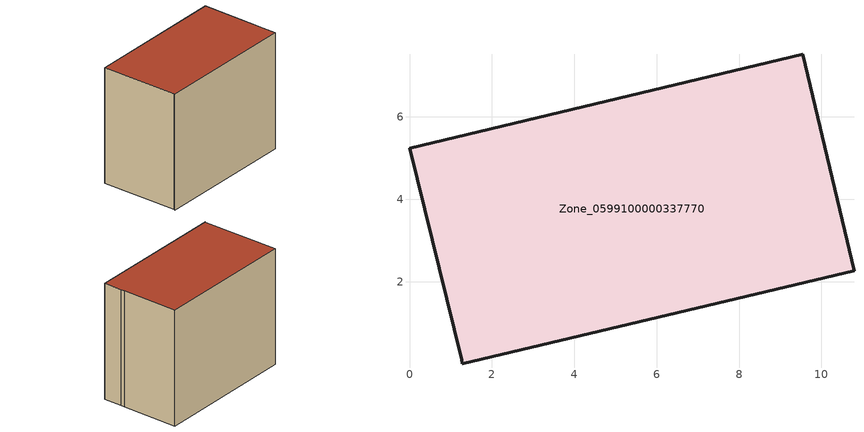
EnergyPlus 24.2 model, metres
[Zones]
Zone_0599100000337770
 floor ground (C_G): 9.55,7.52 10.44,3.75 10.5,3.49 10.79,2.27 1.28,0.01 1.26,0.1 0,5.24 z0
 wall outside (C_F): 10.79,2.27 10.5,3.49 10.44,3.75 9.55,7.52 0,5.24 1.26,0.1 1.28,0.01 10.79,2.27 z0:8
 roof outside (C_R): 10.44,3.75 9.55,7.52 0,5.24 1.26,0.1 1.28,0.01 10.79,2.27 10.5,3.49 z8
[BUILDING]
Pand.0599100000337770: North Axis=0; Terrain=City; Loads Convergence Tolerance Value=0.04; Temperature Convergence Tolerance Value=0.4; Solar Distribution=FullExterior; Maximum Number of Warmup Days=25; Minimum Number of Warmup Days=1
[Site:Location]
Rotterdam.The.Hague.AP_ZH_NLD Design_Conditions: Latitude=51.96; Longitude=4.45; Time Zone=1; Elevation=-4.5
[SITE:GROUNDTEMPERATURE:BUILDINGSURFACE]
18, 18, 18, 18, 18, 18, 18, 18, 18, 18, 18, 18
[MATERIAL] Thermal Absorptance=0.9; Solar Absorptance=0.7; Visible Absorptance=0.7
Name | Roughness | Thickness | Conductivity | Density | Specific Heat
G.TI.1975-1991 | MediumSmooth | 0.15 | 0.288461 | 540 | 1210
F.TI.1975-1991 | Rough | 0.3 | 0.230769 | 1920 | 840
R.TI.1975-1991 | MediumRough | 0.2 | 0.153846 | 1500 | 1000
[CONSTRUCTION]
C_G: G.TI.1975-1991
C_F: F.TI.1975-1991
C_R: R.TI.1975-1991
[ZONE]
Zone_0599100000337770: Type=1; Multiplier=1; Ceiling Height=Autocalculate; Volume=Autocalculate; Floor Area=autocalculate; Part of Total Floor Area=Yes
[ZONEINFILTRATION:DESIGNFLOWRATE]
Infil_Zone_0599100000337770: Zone or ZoneList or Space or SpaceList=Zone_0599100000337770; Schedule=AlwaysOn; Design Flow Rate Calculation Method=Flow/Area; Flow Rate per Floor Area=0.003; Constant Term Coefficient=1; Temperature Term Coefficient=0; Velocity Term Coefficient=0; Velocity Squared Term Coefficient=0
[HVACTEMPLATE:ZONE:IDEALLOADSAIRSYSTEM]
Zone_0599100000337770: Maximum Heating Supply Air Temperature=50; Minimum Cooling Supply Air Temperature=13; Maximum Heating Supply Air Humidity Ratio=0.0156; Minimum Cooling Supply Air Humidity Ratio=0.0077; Heating Limit=NoLimit; Cooling Limit=NoLimit; Dehumidification Control Type=ConstantSensibleHeatRatio; Cooling Sensible Heat Ratio=0.7; Dehumidification Setpoint=60; Humidification Control Type=None; Humidification Setpoint=30; Outdoor Air Method=None; Outdoor Air Flow Rate per Person=0.00944; Outdoor Air Flow Rate per Zone Floor Area=0; Outdoor Air Flow Rate per Zone=0; Demand Controlled Ventilation Type=None; Outdoor Air Economizer Type=NoEconomizer; Heat Recovery Type=None; Sensible Heat Recovery Effectiveness=0.7; Latent Heat Recovery Effectiveness=0.65
[ZONECONTROL:THERMOSTAT]
ThermostatControl_Zone_0599100000337770: Zone or ZoneList=Zone_0599100000337770; Control Type Schedule=DualSetpointControlType; Control 1=Thermostat_Zone_0599100000337770; Temperature Difference Between Cutout And Setpoint=0
[THERMOSTATSETPOINT:DUALSETPOINT]
Thermostat_Zone_0599100000337770: Heating Setpoint Temperature Schedule=HeatingSetpoint_Zone_0599100000337770; Cooling Setpoint Temperature Schedule=CoolingSetpoint_Zone_0599100000337770
[SCHEDULE:COMPACT]
HeatingSetpoint_Zone_0599100000337770: Through: 12/31, For: AllDays, Until: 24:00, 21
CoolingSetpoint_Zone_0599100000337770: Through: 12/31, For: AllDays, Until: 24:00, 24
DualSetpointControlType: Through: 12/31, For: AllDays, Until: 24:00, 4
AlwaysOn: Through: 12/31, For: AllDays, Until: 24:00, 1
